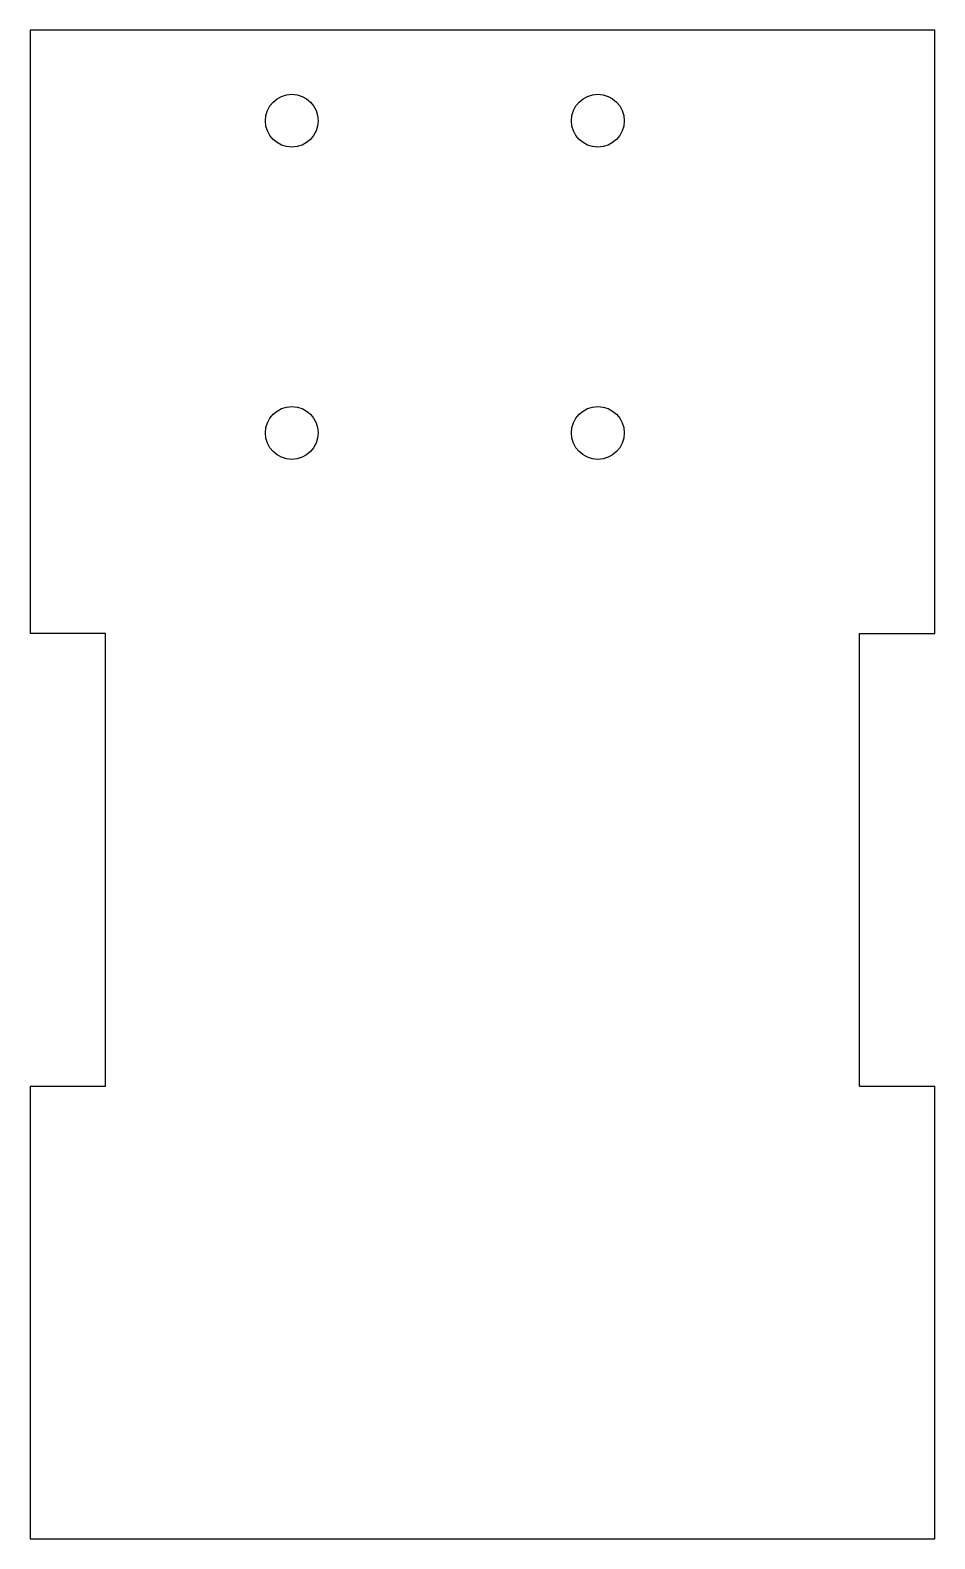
# Model space of a CAD drawing. Header units: millimetres. Extents: x -28 to 32, y 3 to 103.
import ezdxf

# ---------------------------------------------------------------- set-up
doc = ezdxf.new("R2010")
doc.units = ezdxf.units.MM

msp = doc.modelspace()

# ---------------------------------------------------------------- linework, layer by layer
at = {"color": 7, "linetype": 'Continuous', "lineweight": 25}
for p, q in [((32.5, 103), (-27.5, 103)), ((-27.5, 103), (-27.5, 63)), ((32.5, 63), (32.5, 103)), ((-22.5, 63), (-27.5, 63)), ((-22.5, 33), (-22.5, 63)), ((27.5, 33), (27.5, 63)), ((27.5, 63), (32.5, 63)), ((-27.5, 33), (-22.5, 33)), ((-27.5, 33), (-27.5, 3)), ((27.5, 33), (32.5, 33)), ((32.5, 3), (32.5, 33)), ((-27.5, 3), (32.5, 3))]:
    msp.add_line(p, q, dxfattribs=at)
for centre in [(-10.15, 97), (10.15, 97), (-10.15, 76.3), (10.15, 76.3)]:
    msp.add_circle(centre, 1.75, dxfattribs=at)

doc.saveas('drawing.dxf')
